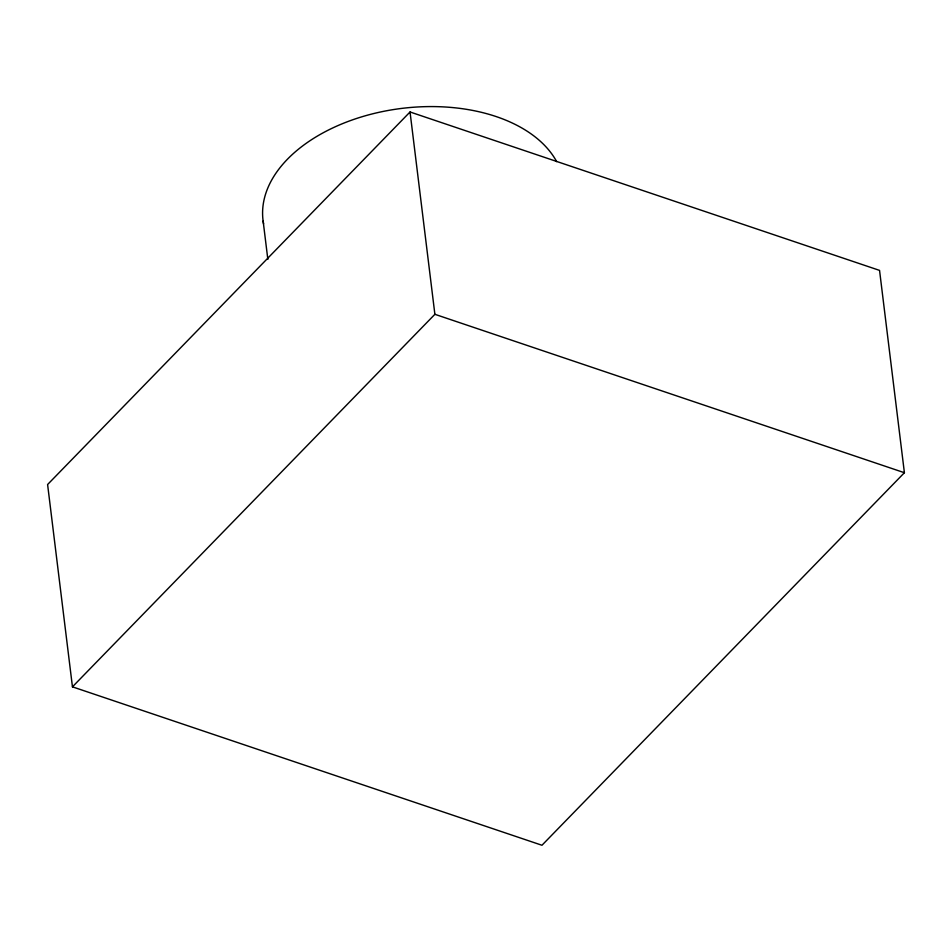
<?xml version="1.0" encoding="UTF-8"?>
<svg xmlns="http://www.w3.org/2000/svg" width="952" height="952" viewBox="0 0 952 952"><rect width="100%" height="100%" fill="white"/><g stroke="black" fill="none" stroke-linecap="round" stroke-linejoin="round"><path stroke-width="1.43" d="M410.038 111.979L47.6 484.52L72.447 686.844L541.962 845.257L904.4 472.716L879.553 270.392L410.038 111.979L434.885 314.303L72.447 686.844M434.885 314.303L904.4 472.716M263.133 221.042L267.845 259.408M263.585 223.875A151.475 94.093 -7 0 1 381.097 111.86A151.475 94.093 -7 0 1 556.682 161.65"/></g></svg>
